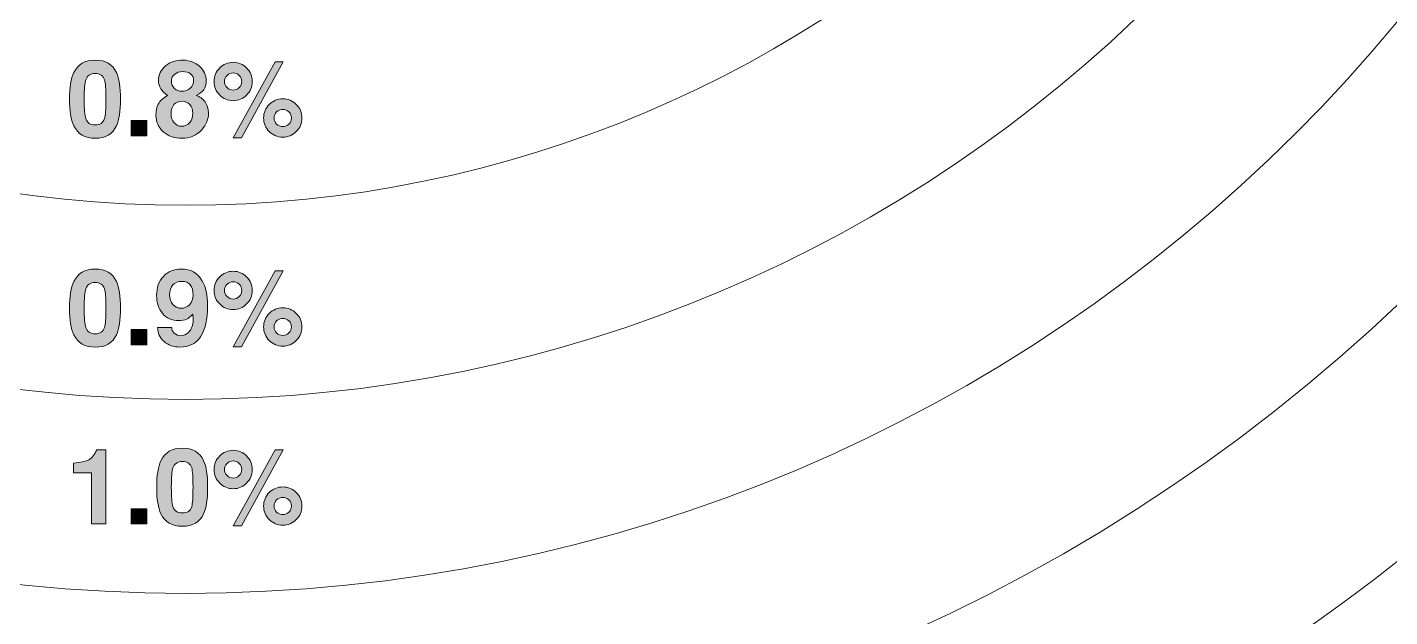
# Model space of a CAD drawing. Header units: inches. Extents: x 0.86 to 4.8, y -4.42 to -0.47.
# Drawn here: x 2.687 to 3.955, y -3.583 to -3.034 of the extents above; entities that cross this region are included whole.
import ezdxf

# ---------------------------------------------------------------- set-up
doc = ezdxf.new("R2010")
doc.units = ezdxf.units.IN
doc.header["$MEASUREMENT"] = 0
doc.layers.add('Layer 1', color=7, linetype='Continuous')

# ---------------------------------------------------------------- blocks, each defined once
blk = doc.blocks.new('block 4')
at = {"layer": 'Layer 1', "lineweight": 0}
for points in [[(4.1143, -2.1002), (4.1143, -2.8072), (3.5412, -3.3804), (2.8341, -3.3804), (2.127, -3.3804), (1.5539, -2.8072), (1.5539, -2.1002)], [(3.9337, -2.1002), (3.9337, -2.7075), (3.4414, -3.1998), (2.8341, -3.1998), (2.2267, -3.1998), (1.7344, -2.7075), (1.7344, -2.1002)]]:
    blk.add_open_spline(points, degree=3, knots=[0, 0, 0, 0, 1, 1, 1, 2, 2, 2, 2], dxfattribs=at)
blk = doc.blocks.new('block 7')
at = {"layer": 'Layer 1', "true_color": 0xed1f24}
h = blk.add_hatch(color=240, dxfattribs=at)
h.dxf.hatch_style = 2
edge = h.paths.add_edge_path()
edge.add_spline(control_points=[(2.7601, -3.4963), (2.7601, -3.4963), (2.7465, -3.4963), (2.7465, -3.4963), (2.7465, -3.4963), (2.7465, -3.4486), (2.7465, -3.4486), (2.7465, -3.4486), (2.73, -3.4486), (2.73, -3.4486), (2.73, -3.4486), (2.73, -3.4398), (2.73, -3.4398), (2.7365, -3.4391), (2.7412, -3.4381), (2.744, -3.4367), (2.7472, -3.4349), (2.7497, -3.4318), (2.7515, -3.4273), (2.7515, -3.4273), (2.7601, -3.4273), (2.7601, -3.4273), (2.7601, -3.4273), (2.7601, -3.4963), (2.7601, -3.4963)], knot_values=[0, 0, 0, 0, 1, 1, 1, 2, 2, 2, 3, 3, 3, 4, 4, 4, 5, 5, 5, 6, 6, 6, 7, 7, 7, 8, 8, 8, 8], degree=3, periodic=1)
h = blk.add_hatch(color=240, dxfattribs=at)
h.dxf.hatch_style = 2
edge = h.paths.add_edge_path()
edge.add_spline(control_points=[(2.8547, -3.4621), (2.8547, -3.4732), (2.8535, -3.4815), (2.851, -3.4868), (2.8474, -3.4946), (2.8408, -3.4985), (2.8312, -3.4985), (2.8216, -3.4985), (2.815, -3.4946), (2.8113, -3.4868), (2.8086, -3.4813), (2.8073, -3.4731), (2.8073, -3.4621), (2.8073, -3.4512), (2.8086, -3.443), (2.8113, -3.4375), (2.815, -3.4297), (2.8216, -3.4258), (2.8312, -3.4258), (2.8408, -3.4258), (2.8474, -3.4297), (2.851, -3.4375), (2.8535, -3.4428), (2.8547, -3.4511), (2.8547, -3.4621)], knot_values=[0, 0, 0, 0, 1, 1, 1, 2, 2, 2, 3, 3, 3, 4, 4, 4, 5, 5, 5, 6, 6, 6, 7, 7, 7, 8, 8, 8, 8], degree=3, periodic=1)
edge = h.paths.add_edge_path()
edge.add_spline(control_points=[(2.8411, -3.4621), (2.8411, -3.4529), (2.8407, -3.4469), (2.8399, -3.4442), (2.8386, -3.4402), (2.8357, -3.4382), (2.8312, -3.4382), (2.8267, -3.4382), (2.8237, -3.4402), (2.8224, -3.4442), (2.8214, -3.4471), (2.8209, -3.4531), (2.8209, -3.4621), (2.8209, -3.4712), (2.8214, -3.4772), (2.8224, -3.4801), (2.8238, -3.4841), (2.8267, -3.4861), (2.8312, -3.4861), (2.8357, -3.4861), (2.8386, -3.4841), (2.8399, -3.4801), (2.8407, -3.4773), (2.8411, -3.4713), (2.8411, -3.4621)], knot_values=[0, 0, 0, 0, 1, 1, 1, 2, 2, 2, 3, 3, 3, 4, 4, 4, 5, 5, 5, 6, 6, 6, 7, 7, 7, 8, 8, 8, 8], degree=3, periodic=1)
h = blk.add_hatch(color=240, dxfattribs=at)
h.dxf.hatch_style = 2
edge = h.paths.add_edge_path()
edge.add_spline(control_points=[(2.8962, -3.4457), (2.8962, -3.4506), (2.8945, -3.4548), (2.891, -3.4583), (2.8876, -3.4618), (2.8834, -3.4635), (2.8785, -3.4635), (2.8735, -3.4635), (2.8693, -3.4618), (2.8659, -3.4583), (2.8624, -3.4548), (2.8607, -3.4506), (2.8607, -3.4457), (2.8607, -3.4407), (2.8624, -3.4365), (2.8659, -3.433), (2.8693, -3.4296), (2.8735, -3.4278), (2.8785, -3.4278), (2.8834, -3.4278), (2.8876, -3.4296), (2.891, -3.433), (2.8945, -3.4365), (2.8962, -3.4407), (2.8962, -3.4457)], knot_values=[0, 0, 0, 0, 1, 1, 1, 2, 2, 2, 3, 3, 3, 4, 4, 4, 5, 5, 5, 6, 6, 6, 7, 7, 7, 8, 8, 8, 8], degree=3, periodic=1)
edge = h.paths.add_edge_path()
edge.add_spline(control_points=[(2.8865, -3.4457), (2.8865, -3.4434), (2.8857, -3.4415), (2.8842, -3.44), (2.8826, -3.4384), (2.8807, -3.4376), (2.8785, -3.4376), (2.8762, -3.4376), (2.8744, -3.4384), (2.8728, -3.44), (2.8712, -3.4415), (2.8704, -3.4434), (2.8704, -3.4457), (2.8704, -3.4479), (2.8712, -3.4497), (2.8728, -3.4513), (2.8744, -3.4529), (2.8762, -3.4537), (2.8785, -3.4537), (2.8807, -3.4537), (2.8826, -3.4529), (2.8842, -3.4513), (2.8857, -3.4497), (2.8865, -3.4479), (2.8865, -3.4457)], knot_values=[0, 0, 0, 0, 1, 1, 1, 2, 2, 2, 3, 3, 3, 4, 4, 4, 5, 5, 5, 6, 6, 6, 7, 7, 7, 8, 8, 8, 8], degree=3, periodic=1)
h.paths.add_polyline_path([(2.925, -3.4274), (2.8861, -3.498), (2.8786, -3.498), (2.9175, -3.4274)])
edge = h.paths.add_edge_path()
edge.add_spline(control_points=[(2.9424, -3.4796), (2.9424, -3.4846), (2.9407, -3.4888), (2.9372, -3.4922), (2.9338, -3.4957), (2.9296, -3.4974), (2.9246, -3.4974), (2.9197, -3.4974), (2.9155, -3.4957), (2.912, -3.4922), (2.9086, -3.4888), (2.9068, -3.4846), (2.9068, -3.4796), (2.9068, -3.4747), (2.9086, -3.4705), (2.912, -3.4671), (2.9155, -3.4636), (2.9197, -3.4619), (2.9246, -3.4619), (2.9296, -3.4619), (2.9338, -3.4636), (2.9372, -3.4671), (2.9407, -3.4705), (2.9424, -3.4747), (2.9424, -3.4796)], knot_values=[0, 0, 0, 0, 1, 1, 1, 2, 2, 2, 3, 3, 3, 4, 4, 4, 5, 5, 5, 6, 6, 6, 7, 7, 7, 8, 8, 8, 8], degree=3, periodic=1)
edge = h.paths.add_edge_path()
edge.add_spline(control_points=[(2.9327, -3.4796), (2.9327, -3.4774), (2.9319, -3.4755), (2.9304, -3.474), (2.9288, -3.4724), (2.9269, -3.4717), (2.9246, -3.4717), (2.9224, -3.4717), (2.9205, -3.4724), (2.9189, -3.474), (2.9174, -3.4755), (2.9166, -3.4774), (2.9166, -3.4796), (2.9166, -3.4818), (2.9174, -3.4837), (2.9189, -3.4853), (2.9205, -3.4868), (2.9224, -3.4876), (2.9246, -3.4876), (2.9269, -3.4876), (2.9288, -3.4868), (2.9304, -3.4853), (2.9319, -3.4837), (2.9327, -3.4818), (2.9327, -3.4796)], knot_values=[0, 0, 0, 0, 1, 1, 1, 2, 2, 2, 3, 3, 3, 4, 4, 4, 5, 5, 5, 6, 6, 6, 7, 7, 7, 8, 8, 8, 8], degree=3, periodic=1)
h = blk.add_hatch(color=240, dxfattribs=at)
h.dxf.hatch_style = 2
h.paths.add_polyline_path([(2.7981, -3.4963), (2.7836, -3.4963), (2.7836, -3.4821), (2.7981, -3.4821)])
at = {"layer": 'Layer 1', "lineweight": 0}
for points in [[(2.925, -3.4274), (2.8861, -3.498), (2.8786, -3.498), (2.9175, -3.4274), (2.925, -3.4274)], [(2.7981, -3.4963), (2.7836, -3.4963), (2.7836, -3.4821), (2.7981, -3.4821), (2.7981, -3.4963)]]:
    blk.add_lwpolyline(points, dxfattribs=at)
for points in [[(2.7601, -3.4963), (2.7601, -3.4963), (2.7465, -3.4963), (2.7465, -3.4963), (2.7465, -3.4963), (2.7465, -3.4486), (2.7465, -3.4486), (2.7465, -3.4486), (2.73, -3.4486), (2.73, -3.4486), (2.73, -3.4486), (2.73, -3.4398), (2.73, -3.4398), (2.7365, -3.4391), (2.7412, -3.4381), (2.744, -3.4367), (2.7472, -3.4349), (2.7497, -3.4318), (2.7515, -3.4273), (2.7515, -3.4273), (2.7601, -3.4273), (2.7601, -3.4273), (2.7601, -3.4273), (2.7601, -3.4963), (2.7601, -3.4963)], [(2.8547, -3.4621), (2.8547, -3.4732), (2.8535, -3.4815), (2.851, -3.4868), (2.8474, -3.4946), (2.8408, -3.4985), (2.8312, -3.4985), (2.8216, -3.4985), (2.815, -3.4946), (2.8113, -3.4868), (2.8086, -3.4813), (2.8073, -3.4731), (2.8073, -3.4621), (2.8073, -3.4512), (2.8086, -3.443), (2.8113, -3.4375), (2.815, -3.4297), (2.8216, -3.4258), (2.8312, -3.4258), (2.8408, -3.4258), (2.8474, -3.4297), (2.851, -3.4375), (2.8535, -3.4428), (2.8547, -3.4511), (2.8547, -3.4621)], [(2.8962, -3.4457), (2.8962, -3.4506), (2.8945, -3.4548), (2.891, -3.4583), (2.8876, -3.4618), (2.8834, -3.4635), (2.8785, -3.4635), (2.8735, -3.4635), (2.8693, -3.4618), (2.8659, -3.4583), (2.8624, -3.4548), (2.8607, -3.4506), (2.8607, -3.4457), (2.8607, -3.4407), (2.8624, -3.4365), (2.8659, -3.433), (2.8693, -3.4296), (2.8735, -3.4278), (2.8785, -3.4278), (2.8834, -3.4278), (2.8876, -3.4296), (2.891, -3.433), (2.8945, -3.4365), (2.8962, -3.4407), (2.8962, -3.4457)], [(2.8411, -3.4621), (2.8411, -3.4529), (2.8407, -3.4469), (2.8399, -3.4442), (2.8386, -3.4402), (2.8357, -3.4382), (2.8312, -3.4382), (2.8267, -3.4382), (2.8237, -3.4402), (2.8224, -3.4442), (2.8214, -3.4471), (2.8209, -3.4531), (2.8209, -3.4621), (2.8209, -3.4712), (2.8214, -3.4772), (2.8224, -3.4801), (2.8238, -3.4841), (2.8267, -3.4861), (2.8312, -3.4861), (2.8357, -3.4861), (2.8386, -3.4841), (2.8399, -3.4801), (2.8407, -3.4773), (2.8411, -3.4713), (2.8411, -3.4621)], [(2.8865, -3.4457), (2.8865, -3.4434), (2.8857, -3.4415), (2.8842, -3.44), (2.8826, -3.4384), (2.8807, -3.4376), (2.8785, -3.4376), (2.8762, -3.4376), (2.8744, -3.4384), (2.8728, -3.44), (2.8712, -3.4415), (2.8704, -3.4434), (2.8704, -3.4457), (2.8704, -3.4479), (2.8712, -3.4497), (2.8728, -3.4513), (2.8744, -3.4529), (2.8762, -3.4537), (2.8785, -3.4537), (2.8807, -3.4537), (2.8826, -3.4529), (2.8842, -3.4513), (2.8857, -3.4497), (2.8865, -3.4479), (2.8865, -3.4457)], [(2.9424, -3.4796), (2.9424, -3.4846), (2.9407, -3.4888), (2.9372, -3.4922), (2.9338, -3.4957), (2.9296, -3.4974), (2.9246, -3.4974), (2.9197, -3.4974), (2.9155, -3.4957), (2.912, -3.4922), (2.9086, -3.4888), (2.9068, -3.4846), (2.9068, -3.4796), (2.9068, -3.4747), (2.9086, -3.4705), (2.912, -3.4671), (2.9155, -3.4636), (2.9197, -3.4619), (2.9246, -3.4619), (2.9296, -3.4619), (2.9338, -3.4636), (2.9372, -3.4671), (2.9407, -3.4705), (2.9424, -3.4747), (2.9424, -3.4796)], [(2.9327, -3.4796), (2.9327, -3.4774), (2.9319, -3.4755), (2.9304, -3.474), (2.9288, -3.4724), (2.9269, -3.4717), (2.9246, -3.4717), (2.9224, -3.4717), (2.9205, -3.4724), (2.9189, -3.474), (2.9174, -3.4755), (2.9166, -3.4774), (2.9166, -3.4796), (2.9166, -3.4818), (2.9174, -3.4837), (2.9189, -3.4853), (2.9205, -3.4868), (2.9224, -3.4876), (2.9246, -3.4876), (2.9269, -3.4876), (2.9288, -3.4868), (2.9304, -3.4853), (2.9319, -3.4837), (2.9327, -3.4818), (2.9327, -3.4796)]]:
    blk.add_open_spline(points, degree=3, knots=[0, 0, 0, 0, 1, 1, 1, 2, 2, 2, 3, 3, 3, 4, 4, 4, 5, 5, 5, 6, 6, 6, 7, 7, 7, 8, 8, 8, 8], dxfattribs=at)
blk = doc.blocks.new('block 8')
at = {"layer": 'Layer 1', "true_color": 0xed1f24}
h = blk.add_hatch(color=240, dxfattribs=at)
h.dxf.hatch_style = 2
edge = h.paths.add_edge_path()
edge.add_spline(control_points=[(2.7736, -3.2955), (2.7736, -3.3066), (2.7724, -3.3148), (2.77, -3.3202), (2.7663, -3.3279), (2.7597, -3.3318), (2.7501, -3.3318), (2.7405, -3.3318), (2.7339, -3.3279), (2.7302, -3.3202), (2.7275, -3.3147), (2.7262, -3.3064), (2.7262, -3.2955), (2.7262, -3.2845), (2.7275, -3.2763), (2.7302, -3.2708), (2.7339, -3.263), (2.7405, -3.2591), (2.7501, -3.2591), (2.7597, -3.2591), (2.7663, -3.263), (2.77, -3.2708), (2.7724, -3.2762), (2.7736, -3.2844), (2.7736, -3.2955)], knot_values=[0, 0, 0, 0, 1, 1, 1, 2, 2, 2, 3, 3, 3, 4, 4, 4, 5, 5, 5, 6, 6, 6, 7, 7, 7, 8, 8, 8, 8], degree=3, periodic=1)
edge = h.paths.add_edge_path()
edge.add_spline(control_points=[(2.76, -3.2955), (2.76, -3.2863), (2.7596, -3.2803), (2.7588, -3.2775), (2.7575, -3.2735), (2.7546, -3.2716), (2.7501, -3.2716), (2.7456, -3.2716), (2.7426, -3.2735), (2.7413, -3.2775), (2.7403, -3.2804), (2.7398, -3.2864), (2.7398, -3.2955), (2.7398, -3.3046), (2.7403, -3.3105), (2.7414, -3.3135), (2.7427, -3.3174), (2.7456, -3.3194), (2.7501, -3.3194), (2.7546, -3.3194), (2.7575, -3.3174), (2.7588, -3.3135), (2.7596, -3.3107), (2.76, -3.3047), (2.76, -3.2955)], knot_values=[0, 0, 0, 0, 1, 1, 1, 2, 2, 2, 3, 3, 3, 4, 4, 4, 5, 5, 5, 6, 6, 6, 7, 7, 7, 8, 8, 8, 8], degree=3, periodic=1)
h = blk.add_hatch(color=240, dxfattribs=at)
h.dxf.hatch_style = 2
edge = h.paths.add_edge_path()
edge.add_spline(control_points=[(2.8546, -3.2932), (2.8546, -3.3189), (2.846, -3.3317), (2.8289, -3.3317), (2.823, -3.3317), (2.8181, -3.33), (2.8141, -3.3265), (2.8102, -3.3231), (2.8082, -3.3187), (2.8081, -3.3135), (2.8081, -3.3135), (2.8213, -3.3135), (2.8213, -3.3135), (2.8212, -3.3154), (2.822, -3.3172), (2.8237, -3.3188), (2.8255, -3.3204), (2.8275, -3.3212), (2.8298, -3.3212), (2.8324, -3.3212), (2.8347, -3.3202), (2.8368, -3.3181), (2.8398, -3.3154), (2.8412, -3.3114), (2.8412, -3.3062), (2.8412, -3.3046), (2.8411, -3.3029), (2.8408, -3.3011), (2.8387, -3.3034), (2.8368, -3.3049), (2.8353, -3.3057), (2.8333, -3.3067), (2.8308, -3.3071), (2.8276, -3.3071), (2.8213, -3.3071), (2.8163, -3.3049), (2.8126, -3.3003), (2.809, -3.296), (2.8072, -3.2904), (2.8072, -3.2836), (2.8072, -3.2763), (2.8093, -3.2704), (2.8136, -3.2659), (2.8179, -3.2614), (2.8234, -3.2591), (2.8301, -3.2591), (2.8388, -3.2591), (2.8452, -3.2626), (2.8494, -3.2696), (2.8529, -3.2755), (2.8546, -3.2834), (2.8546, -3.2932)], knot_values=[0, 0, 0, 0, 1, 1, 1, 2, 2, 2, 3, 3, 3, 4, 4, 4, 5, 5, 5, 6, 6, 6, 7, 7, 7, 8, 8, 8, 9, 9, 9, 10, 10, 10, 11, 11, 11, 12, 12, 12, 13, 13, 13, 14, 14, 14, 15, 15, 15, 16, 16, 16, 17, 17, 17, 17], degree=3, periodic=1)
edge = h.paths.add_edge_path()
edge.add_spline(control_points=[(2.8412, -3.2836), (2.8412, -3.2749), (2.8377, -3.2706), (2.8307, -3.2706), (2.8271, -3.2706), (2.8243, -3.2717), (2.8223, -3.2739), (2.8203, -3.2762), (2.8193, -3.2793), (2.8193, -3.2832), (2.8193, -3.2868), (2.8204, -3.2897), (2.8224, -3.2921), (2.8245, -3.2944), (2.827, -3.2956), (2.8301, -3.2956), (2.8332, -3.2956), (2.8358, -3.2944), (2.838, -3.2921), (2.8401, -3.2897), (2.8412, -3.2869), (2.8412, -3.2836)], knot_values=[0, 0, 0, 0, 1, 1, 1, 2, 2, 2, 3, 3, 3, 4, 4, 4, 5, 5, 5, 6, 6, 6, 7, 7, 7, 7], degree=3, periodic=1)
h = blk.add_hatch(color=240, dxfattribs=at)
h.dxf.hatch_style = 2
edge = h.paths.add_edge_path()
edge.add_spline(control_points=[(2.8962, -3.279), (2.8962, -3.2839), (2.8945, -3.2881), (2.891, -3.2916), (2.8876, -3.2951), (2.8834, -3.2968), (2.8785, -3.2968), (2.8735, -3.2968), (2.8693, -3.2951), (2.8659, -3.2916), (2.8624, -3.2881), (2.8607, -3.2839), (2.8607, -3.279), (2.8607, -3.2741), (2.8624, -3.2698), (2.8659, -3.2664), (2.8693, -3.2629), (2.8735, -3.2612), (2.8785, -3.2612), (2.8834, -3.2612), (2.8876, -3.2629), (2.891, -3.2664), (2.8945, -3.2698), (2.8962, -3.2741), (2.8962, -3.279)], knot_values=[0, 0, 0, 0, 1, 1, 1, 2, 2, 2, 3, 3, 3, 4, 4, 4, 5, 5, 5, 6, 6, 6, 7, 7, 7, 8, 8, 8, 8], degree=3, periodic=1)
edge = h.paths.add_edge_path()
edge.add_spline(control_points=[(2.8865, -3.279), (2.8865, -3.2767), (2.8857, -3.2748), (2.8842, -3.2733), (2.8826, -3.2717), (2.8807, -3.271), (2.8785, -3.271), (2.8762, -3.271), (2.8744, -3.2717), (2.8728, -3.2733), (2.8712, -3.2748), (2.8704, -3.2767), (2.8704, -3.279), (2.8704, -3.2812), (2.8712, -3.2831), (2.8728, -3.2847), (2.8744, -3.2862), (2.8762, -3.287), (2.8785, -3.287), (2.8807, -3.287), (2.8826, -3.2862), (2.8842, -3.2847), (2.8857, -3.2831), (2.8865, -3.2812), (2.8865, -3.279)], knot_values=[0, 0, 0, 0, 1, 1, 1, 2, 2, 2, 3, 3, 3, 4, 4, 4, 5, 5, 5, 6, 6, 6, 7, 7, 7, 8, 8, 8, 8], degree=3, periodic=1)
h.paths.add_polyline_path([(2.925, -3.2608), (2.8861, -3.3314), (2.8786, -3.3314), (2.9175, -3.2608)])
edge = h.paths.add_edge_path()
edge.add_spline(control_points=[(2.9424, -3.313), (2.9424, -3.3179), (2.9407, -3.3221), (2.9372, -3.3256), (2.9338, -3.329), (2.9296, -3.3308), (2.9246, -3.3308), (2.9197, -3.3308), (2.9155, -3.329), (2.912, -3.3256), (2.9086, -3.3221), (2.9068, -3.3179), (2.9068, -3.313), (2.9068, -3.3081), (2.9086, -3.3039), (2.912, -3.3004), (2.9155, -3.2969), (2.9197, -3.2952), (2.9246, -3.2952), (2.9296, -3.2952), (2.9338, -3.2969), (2.9372, -3.3004), (2.9407, -3.3039), (2.9424, -3.3081), (2.9424, -3.313)], knot_values=[0, 0, 0, 0, 1, 1, 1, 2, 2, 2, 3, 3, 3, 4, 4, 4, 5, 5, 5, 6, 6, 6, 7, 7, 7, 8, 8, 8, 8], degree=3, periodic=1)
edge = h.paths.add_edge_path()
edge.add_spline(control_points=[(2.9327, -3.313), (2.9327, -3.3107), (2.9319, -3.3089), (2.9304, -3.3073), (2.9288, -3.3058), (2.9269, -3.305), (2.9246, -3.305), (2.9224, -3.305), (2.9205, -3.3058), (2.9189, -3.3073), (2.9174, -3.3089), (2.9166, -3.3107), (2.9166, -3.313), (2.9166, -3.3152), (2.9174, -3.317), (2.9189, -3.3186), (2.9205, -3.3202), (2.9224, -3.3209), (2.9246, -3.3209), (2.9269, -3.3209), (2.9288, -3.3202), (2.9304, -3.3186), (2.9319, -3.317), (2.9327, -3.3152), (2.9327, -3.313)], knot_values=[0, 0, 0, 0, 1, 1, 1, 2, 2, 2, 3, 3, 3, 4, 4, 4, 5, 5, 5, 6, 6, 6, 7, 7, 7, 8, 8, 8, 8], degree=3, periodic=1)
h = blk.add_hatch(color=240, dxfattribs=at)
h.dxf.hatch_style = 2
h.paths.add_polyline_path([(2.7981, -3.3296), (2.7836, -3.3296), (2.7836, -3.3154), (2.7981, -3.3154)])
at = {"layer": 'Layer 1', "lineweight": 0}
for points in [[(2.925, -3.2608), (2.8861, -3.3314), (2.8786, -3.3314), (2.9175, -3.2608), (2.925, -3.2608)], [(2.7981, -3.3296), (2.7836, -3.3296), (2.7836, -3.3154), (2.7981, -3.3154), (2.7981, -3.3296)]]:
    blk.add_lwpolyline(points, dxfattribs=at)
for points, knots in [([(2.7736, -3.2955), (2.7736, -3.3066), (2.7724, -3.3148), (2.77, -3.3202), (2.7663, -3.3279), (2.7597, -3.3318), (2.7501, -3.3318), (2.7405, -3.3318), (2.7339, -3.3279), (2.7302, -3.3202), (2.7275, -3.3147), (2.7262, -3.3064), (2.7262, -3.2955), (2.7262, -3.2845), (2.7275, -3.2763), (2.7302, -3.2708), (2.7339, -3.263), (2.7405, -3.2591), (2.7501, -3.2591), (2.7597, -3.2591), (2.7663, -3.263), (2.77, -3.2708), (2.7724, -3.2762), (2.7736, -3.2844), (2.7736, -3.2955)], [0, 0, 0, 0, 1, 1, 1, 2, 2, 2, 3, 3, 3, 4, 4, 4, 5, 5, 5, 6, 6, 6, 7, 7, 7, 8, 8, 8, 8]), ([(2.8546, -3.2932), (2.8546, -3.3189), (2.846, -3.3317), (2.8289, -3.3317), (2.823, -3.3317), (2.8181, -3.33), (2.8141, -3.3265), (2.8102, -3.3231), (2.8082, -3.3187), (2.8081, -3.3135), (2.8081, -3.3135), (2.8213, -3.3135), (2.8213, -3.3135), (2.8212, -3.3154), (2.822, -3.3172), (2.8237, -3.3188), (2.8255, -3.3204), (2.8275, -3.3212), (2.8298, -3.3212), (2.8324, -3.3212), (2.8347, -3.3202), (2.8368, -3.3181), (2.8398, -3.3154), (2.8412, -3.3114), (2.8412, -3.3062), (2.8412, -3.3046), (2.8411, -3.3029), (2.8408, -3.3011), (2.8387, -3.3034), (2.8368, -3.3049), (2.8353, -3.3057), (2.8333, -3.3067), (2.8308, -3.3071), (2.8276, -3.3071), (2.8213, -3.3071), (2.8163, -3.3049), (2.8126, -3.3003), (2.809, -3.296), (2.8072, -3.2904), (2.8072, -3.2836), (2.8072, -3.2763), (2.8093, -3.2704), (2.8136, -3.2659), (2.8179, -3.2614), (2.8234, -3.2591), (2.8301, -3.2591), (2.8388, -3.2591), (2.8452, -3.2626), (2.8494, -3.2696), (2.8529, -3.2755), (2.8546, -3.2834), (2.8546, -3.2932)], [0, 0, 0, 0, 1, 1, 1, 2, 2, 2, 3, 3, 3, 4, 4, 4, 5, 5, 5, 6, 6, 6, 7, 7, 7, 8, 8, 8, 9, 9, 9, 10, 10, 10, 11, 11, 11, 12, 12, 12, 13, 13, 13, 14, 14, 14, 15, 15, 15, 16, 16, 16, 17, 17, 17, 17]), ([(2.8412, -3.2836), (2.8412, -3.2749), (2.8377, -3.2706), (2.8307, -3.2706), (2.8271, -3.2706), (2.8243, -3.2717), (2.8223, -3.2739), (2.8203, -3.2762), (2.8193, -3.2793), (2.8193, -3.2832), (2.8193, -3.2868), (2.8204, -3.2897), (2.8224, -3.2921), (2.8245, -3.2944), (2.827, -3.2956), (2.8301, -3.2956), (2.8332, -3.2956), (2.8358, -3.2944), (2.838, -3.2921), (2.8401, -3.2897), (2.8412, -3.2869), (2.8412, -3.2836)], [0, 0, 0, 0, 1, 1, 1, 2, 2, 2, 3, 3, 3, 4, 4, 4, 5, 5, 5, 6, 6, 6, 7, 7, 7, 7]), ([(2.8962, -3.279), (2.8962, -3.2839), (2.8945, -3.2881), (2.891, -3.2916), (2.8876, -3.2951), (2.8834, -3.2968), (2.8785, -3.2968), (2.8735, -3.2968), (2.8693, -3.2951), (2.8659, -3.2916), (2.8624, -3.2881), (2.8607, -3.2839), (2.8607, -3.279), (2.8607, -3.2741), (2.8624, -3.2698), (2.8659, -3.2664), (2.8693, -3.2629), (2.8735, -3.2612), (2.8785, -3.2612), (2.8834, -3.2612), (2.8876, -3.2629), (2.891, -3.2664), (2.8945, -3.2698), (2.8962, -3.2741), (2.8962, -3.279)], [0, 0, 0, 0, 1, 1, 1, 2, 2, 2, 3, 3, 3, 4, 4, 4, 5, 5, 5, 6, 6, 6, 7, 7, 7, 8, 8, 8, 8]), ([(2.8865, -3.279), (2.8865, -3.2767), (2.8857, -3.2748), (2.8842, -3.2733), (2.8826, -3.2717), (2.8807, -3.271), (2.8785, -3.271), (2.8762, -3.271), (2.8744, -3.2717), (2.8728, -3.2733), (2.8712, -3.2748), (2.8704, -3.2767), (2.8704, -3.279), (2.8704, -3.2812), (2.8712, -3.2831), (2.8728, -3.2847), (2.8744, -3.2862), (2.8762, -3.287), (2.8785, -3.287), (2.8807, -3.287), (2.8826, -3.2862), (2.8842, -3.2847), (2.8857, -3.2831), (2.8865, -3.2812), (2.8865, -3.279)], [0, 0, 0, 0, 1, 1, 1, 2, 2, 2, 3, 3, 3, 4, 4, 4, 5, 5, 5, 6, 6, 6, 7, 7, 7, 8, 8, 8, 8]), ([(2.76, -3.2955), (2.76, -3.2863), (2.7596, -3.2803), (2.7588, -3.2775), (2.7575, -3.2735), (2.7546, -3.2716), (2.7501, -3.2716), (2.7456, -3.2716), (2.7426, -3.2735), (2.7413, -3.2775), (2.7403, -3.2804), (2.7398, -3.2864), (2.7398, -3.2955), (2.7398, -3.3046), (2.7403, -3.3105), (2.7414, -3.3135), (2.7427, -3.3174), (2.7456, -3.3194), (2.7501, -3.3194), (2.7546, -3.3194), (2.7575, -3.3174), (2.7588, -3.3135), (2.7596, -3.3107), (2.76, -3.3047), (2.76, -3.2955)], [0, 0, 0, 0, 1, 1, 1, 2, 2, 2, 3, 3, 3, 4, 4, 4, 5, 5, 5, 6, 6, 6, 7, 7, 7, 8, 8, 8, 8]), ([(2.9424, -3.313), (2.9424, -3.3179), (2.9407, -3.3221), (2.9372, -3.3256), (2.9338, -3.329), (2.9296, -3.3308), (2.9246, -3.3308), (2.9197, -3.3308), (2.9155, -3.329), (2.912, -3.3256), (2.9086, -3.3221), (2.9068, -3.3179), (2.9068, -3.313), (2.9068, -3.3081), (2.9086, -3.3039), (2.912, -3.3004), (2.9155, -3.2969), (2.9197, -3.2952), (2.9246, -3.2952), (2.9296, -3.2952), (2.9338, -3.2969), (2.9372, -3.3004), (2.9407, -3.3039), (2.9424, -3.3081), (2.9424, -3.313)], [0, 0, 0, 0, 1, 1, 1, 2, 2, 2, 3, 3, 3, 4, 4, 4, 5, 5, 5, 6, 6, 6, 7, 7, 7, 8, 8, 8, 8]), ([(2.9327, -3.313), (2.9327, -3.3107), (2.9319, -3.3089), (2.9304, -3.3073), (2.9288, -3.3058), (2.9269, -3.305), (2.9246, -3.305), (2.9224, -3.305), (2.9205, -3.3058), (2.9189, -3.3073), (2.9174, -3.3089), (2.9166, -3.3107), (2.9166, -3.313), (2.9166, -3.3152), (2.9174, -3.317), (2.9189, -3.3186), (2.9205, -3.3202), (2.9224, -3.3209), (2.9246, -3.3209), (2.9269, -3.3209), (2.9288, -3.3202), (2.9304, -3.3186), (2.9319, -3.317), (2.9327, -3.3152), (2.9327, -3.313)], [0, 0, 0, 0, 1, 1, 1, 2, 2, 2, 3, 3, 3, 4, 4, 4, 5, 5, 5, 6, 6, 6, 7, 7, 7, 8, 8, 8, 8])]:
    blk.add_open_spline(points, degree=3, knots=knots, dxfattribs=at)
blk = doc.blocks.new('block 9')
at = {"layer": 'Layer 1', "true_color": 0xed1f24}
h = blk.add_hatch(color=240, dxfattribs=at)
h.dxf.hatch_style = 2
edge = h.paths.add_edge_path()
edge.add_spline(control_points=[(2.7736, -3.101), (2.7736, -3.1121), (2.7724, -3.1203), (2.77, -3.1257), (2.7663, -3.1335), (2.7597, -3.1374), (2.7501, -3.1374), (2.7405, -3.1374), (2.7339, -3.1335), (2.7302, -3.1257), (2.7275, -3.1202), (2.7262, -3.112), (2.7262, -3.101), (2.7262, -3.0901), (2.7275, -3.0818), (2.7302, -3.0763), (2.7339, -3.0686), (2.7405, -3.0647), (2.7501, -3.0647), (2.7597, -3.0647), (2.7663, -3.0686), (2.77, -3.0763), (2.7724, -3.0817), (2.7736, -3.09), (2.7736, -3.101)], knot_values=[0, 0, 0, 0, 1, 1, 1, 2, 2, 2, 3, 3, 3, 4, 4, 4, 5, 5, 5, 6, 6, 6, 7, 7, 7, 8, 8, 8, 8], degree=3, periodic=1)
edge = h.paths.add_edge_path()
edge.add_spline(control_points=[(2.76, -3.101), (2.76, -3.0918), (2.7596, -3.0858), (2.7588, -3.083), (2.7575, -3.0791), (2.7546, -3.0771), (2.7501, -3.0771), (2.7456, -3.0771), (2.7426, -3.0791), (2.7413, -3.083), (2.7403, -3.086), (2.7398, -3.092), (2.7398, -3.101), (2.7398, -3.1101), (2.7403, -3.1161), (2.7414, -3.119), (2.7427, -3.123), (2.7456, -3.125), (2.7501, -3.125), (2.7546, -3.125), (2.7575, -3.123), (2.7588, -3.119), (2.7596, -3.1162), (2.76, -3.1102), (2.76, -3.101)], knot_values=[0, 0, 0, 0, 1, 1, 1, 2, 2, 2, 3, 3, 3, 4, 4, 4, 5, 5, 5, 6, 6, 6, 7, 7, 7, 8, 8, 8, 8], degree=3, periodic=1)
h = blk.add_hatch(color=240, dxfattribs=at)
h.dxf.hatch_style = 2
edge = h.paths.add_edge_path()
edge.add_spline(control_points=[(2.8555, -3.1136), (2.8555, -3.1196), (2.8534, -3.1249), (2.8492, -3.1295), (2.8445, -3.1348), (2.8383, -3.1374), (2.8306, -3.1374), (2.8237, -3.1374), (2.8179, -3.1354), (2.8134, -3.1313), (2.8089, -3.1273), (2.8066, -3.1221), (2.8066, -3.1158), (2.8066, -3.1117), (2.8073, -3.1082), (2.8088, -3.1055), (2.8105, -3.1025), (2.8133, -3.0999), (2.8173, -3.0975), (2.8118, -3.0937), (2.809, -3.0892), (2.809, -3.084), (2.809, -3.0784), (2.8112, -3.0737), (2.8156, -3.07), (2.8199, -3.0662), (2.8254, -3.0645), (2.832, -3.0647), (2.8381, -3.0649), (2.8432, -3.0668), (2.8473, -3.0705), (2.8513, -3.0741), (2.8534, -3.0787), (2.8534, -3.0842), (2.8534, -3.0905), (2.8503, -3.0949), (2.844, -3.0975), (2.8474, -3.0985), (2.8502, -3.1005), (2.8523, -3.1035), (2.8544, -3.1065), (2.8555, -3.1099), (2.8555, -3.1136)], knot_values=[0, 0, 0, 0, 1, 1, 1, 2, 2, 2, 3, 3, 3, 4, 4, 4, 5, 5, 5, 6, 6, 6, 7, 7, 7, 8, 8, 8, 9, 9, 9, 10, 10, 10, 11, 11, 11, 12, 12, 12, 13, 13, 13, 14, 14, 14, 14], degree=3, periodic=1)
edge = h.paths.add_edge_path()
edge.add_spline(control_points=[(2.8409, -3.1141), (2.8409, -3.1108), (2.84, -3.1082), (2.8381, -3.1061), (2.8362, -3.104), (2.8338, -3.103), (2.8309, -3.103), (2.8277, -3.103), (2.8252, -3.104), (2.8234, -3.1061), (2.8216, -3.1082), (2.8207, -3.111), (2.8207, -3.1145), (2.8207, -3.118), (2.8216, -3.1208), (2.8235, -3.123), (2.8254, -3.1251), (2.8277, -3.1262), (2.8303, -3.1262), (2.8336, -3.1262), (2.8362, -3.125), (2.8381, -3.1227), (2.84, -3.1204), (2.8409, -3.1175), (2.8409, -3.1141)], knot_values=[0, 0, 0, 0, 1, 1, 1, 2, 2, 2, 3, 3, 3, 4, 4, 4, 5, 5, 5, 6, 6, 6, 7, 7, 7, 8, 8, 8, 8], degree=3, periodic=1)
edge = h.paths.add_edge_path()
edge.add_spline(control_points=[(2.8417, -3.0834), (2.8417, -3.0808), (2.8408, -3.0789), (2.8389, -3.0775), (2.837, -3.0761), (2.8345, -3.0754), (2.8314, -3.0754), (2.8285, -3.0754), (2.8261, -3.0762), (2.8241, -3.0778), (2.822, -3.0795), (2.821, -3.0816), (2.821, -3.084), (2.821, -3.0868), (2.8219, -3.0891), (2.8238, -3.091), (2.8257, -3.0928), (2.8281, -3.0937), (2.8309, -3.0937), (2.8338, -3.0937), (2.8364, -3.0927), (2.8385, -3.0907), (2.8406, -3.0886), (2.8417, -3.0862), (2.8417, -3.0834)], knot_values=[0, 0, 0, 0, 1, 1, 1, 2, 2, 2, 3, 3, 3, 4, 4, 4, 5, 5, 5, 6, 6, 6, 7, 7, 7, 8, 8, 8, 8], degree=3, periodic=1)
h = blk.add_hatch(color=240, dxfattribs=at)
h.dxf.hatch_style = 2
edge = h.paths.add_edge_path()
edge.add_spline(control_points=[(2.8962, -3.0846), (2.8962, -3.0895), (2.8945, -3.0937), (2.891, -3.0972), (2.8876, -3.1007), (2.8834, -3.1024), (2.8785, -3.1024), (2.8735, -3.1024), (2.8693, -3.1007), (2.8659, -3.0972), (2.8624, -3.0937), (2.8607, -3.0895), (2.8607, -3.0846), (2.8607, -3.0796), (2.8624, -3.0754), (2.8659, -3.0719), (2.8693, -3.0685), (2.8735, -3.0667), (2.8785, -3.0667), (2.8834, -3.0667), (2.8876, -3.0685), (2.891, -3.0719), (2.8945, -3.0754), (2.8962, -3.0796), (2.8962, -3.0846)], knot_values=[0, 0, 0, 0, 1, 1, 1, 2, 2, 2, 3, 3, 3, 4, 4, 4, 5, 5, 5, 6, 6, 6, 7, 7, 7, 8, 8, 8, 8], degree=3, periodic=1)
edge = h.paths.add_edge_path()
edge.add_spline(control_points=[(2.8865, -3.0846), (2.8865, -3.0823), (2.8857, -3.0804), (2.8842, -3.0789), (2.8826, -3.0773), (2.8807, -3.0765), (2.8785, -3.0765), (2.8762, -3.0765), (2.8744, -3.0773), (2.8728, -3.0789), (2.8712, -3.0804), (2.8704, -3.0823), (2.8704, -3.0846), (2.8704, -3.0867), (2.8712, -3.0886), (2.8728, -3.0902), (2.8744, -3.0918), (2.8762, -3.0926), (2.8785, -3.0926), (2.8807, -3.0926), (2.8826, -3.0918), (2.8842, -3.0902), (2.8857, -3.0886), (2.8865, -3.0867), (2.8865, -3.0846)], knot_values=[0, 0, 0, 0, 1, 1, 1, 2, 2, 2, 3, 3, 3, 4, 4, 4, 5, 5, 5, 6, 6, 6, 7, 7, 7, 8, 8, 8, 8], degree=3, periodic=1)
h.paths.add_polyline_path([(2.925, -3.0663), (2.8861, -3.1369), (2.8786, -3.1369), (2.9175, -3.0663)])
edge = h.paths.add_edge_path()
edge.add_spline(control_points=[(2.9424, -3.1185), (2.9424, -3.1235), (2.9407, -3.1277), (2.9372, -3.1311), (2.9338, -3.1346), (2.9296, -3.1363), (2.9246, -3.1363), (2.9197, -3.1363), (2.9155, -3.1346), (2.912, -3.1311), (2.9086, -3.1277), (2.9068, -3.1235), (2.9068, -3.1185), (2.9068, -3.1136), (2.9086, -3.1094), (2.912, -3.1059), (2.9155, -3.1025), (2.9197, -3.1007), (2.9246, -3.1007), (2.9296, -3.1007), (2.9338, -3.1025), (2.9372, -3.1059), (2.9407, -3.1094), (2.9424, -3.1136), (2.9424, -3.1185)], knot_values=[0, 0, 0, 0, 1, 1, 1, 2, 2, 2, 3, 3, 3, 4, 4, 4, 5, 5, 5, 6, 6, 6, 7, 7, 7, 8, 8, 8, 8], degree=3, periodic=1)
edge = h.paths.add_edge_path()
edge.add_spline(control_points=[(2.9327, -3.1185), (2.9327, -3.1163), (2.9319, -3.1144), (2.9304, -3.1129), (2.9288, -3.1113), (2.9269, -3.1106), (2.9246, -3.1106), (2.9224, -3.1106), (2.9205, -3.1113), (2.9189, -3.1129), (2.9174, -3.1144), (2.9166, -3.1163), (2.9166, -3.1185), (2.9166, -3.1207), (2.9174, -3.1226), (2.9189, -3.1242), (2.9205, -3.1257), (2.9224, -3.1265), (2.9246, -3.1265), (2.9269, -3.1265), (2.9288, -3.1257), (2.9304, -3.1242), (2.9319, -3.1226), (2.9327, -3.1207), (2.9327, -3.1185)], knot_values=[0, 0, 0, 0, 1, 1, 1, 2, 2, 2, 3, 3, 3, 4, 4, 4, 5, 5, 5, 6, 6, 6, 7, 7, 7, 8, 8, 8, 8], degree=3, periodic=1)
h = blk.add_hatch(color=240, dxfattribs=at)
h.dxf.hatch_style = 2
h.paths.add_polyline_path([(2.7981, -3.1352), (2.7836, -3.1352), (2.7836, -3.121), (2.7981, -3.121)])
at = {"layer": 'Layer 1', "lineweight": 0}
for points in [[(2.925, -3.0663), (2.8861, -3.1369), (2.8786, -3.1369), (2.9175, -3.0663), (2.925, -3.0663)], [(2.7981, -3.1352), (2.7836, -3.1352), (2.7836, -3.121), (2.7981, -3.121), (2.7981, -3.1352)]]:
    blk.add_lwpolyline(points, dxfattribs=at)
for points, knots in [([(2.7736, -3.101), (2.7736, -3.1121), (2.7724, -3.1203), (2.77, -3.1257), (2.7663, -3.1335), (2.7597, -3.1374), (2.7501, -3.1374), (2.7405, -3.1374), (2.7339, -3.1335), (2.7302, -3.1257), (2.7275, -3.1202), (2.7262, -3.112), (2.7262, -3.101), (2.7262, -3.0901), (2.7275, -3.0818), (2.7302, -3.0763), (2.7339, -3.0686), (2.7405, -3.0647), (2.7501, -3.0647), (2.7597, -3.0647), (2.7663, -3.0686), (2.77, -3.0763), (2.7724, -3.0817), (2.7736, -3.09), (2.7736, -3.101)], [0, 0, 0, 0, 1, 1, 1, 2, 2, 2, 3, 3, 3, 4, 4, 4, 5, 5, 5, 6, 6, 6, 7, 7, 7, 8, 8, 8, 8]), ([(2.8555, -3.1136), (2.8555, -3.1196), (2.8534, -3.1249), (2.8492, -3.1295), (2.8445, -3.1348), (2.8383, -3.1374), (2.8306, -3.1374), (2.8237, -3.1374), (2.8179, -3.1354), (2.8134, -3.1313), (2.8089, -3.1273), (2.8066, -3.1221), (2.8066, -3.1158), (2.8066, -3.1117), (2.8073, -3.1082), (2.8088, -3.1055), (2.8105, -3.1025), (2.8133, -3.0999), (2.8173, -3.0975), (2.8118, -3.0937), (2.809, -3.0892), (2.809, -3.084), (2.809, -3.0784), (2.8112, -3.0737), (2.8156, -3.07), (2.8199, -3.0662), (2.8254, -3.0645), (2.832, -3.0647), (2.8381, -3.0649), (2.8432, -3.0668), (2.8473, -3.0705), (2.8513, -3.0741), (2.8534, -3.0787), (2.8534, -3.0842), (2.8534, -3.0905), (2.8503, -3.0949), (2.844, -3.0975), (2.8474, -3.0985), (2.8502, -3.1005), (2.8523, -3.1035), (2.8544, -3.1065), (2.8555, -3.1099), (2.8555, -3.1136)], [0, 0, 0, 0, 1, 1, 1, 2, 2, 2, 3, 3, 3, 4, 4, 4, 5, 5, 5, 6, 6, 6, 7, 7, 7, 8, 8, 8, 9, 9, 9, 10, 10, 10, 11, 11, 11, 12, 12, 12, 13, 13, 13, 14, 14, 14, 14]), ([(2.8962, -3.0846), (2.8962, -3.0895), (2.8945, -3.0937), (2.891, -3.0972), (2.8876, -3.1007), (2.8834, -3.1024), (2.8785, -3.1024), (2.8735, -3.1024), (2.8693, -3.1007), (2.8659, -3.0972), (2.8624, -3.0937), (2.8607, -3.0895), (2.8607, -3.0846), (2.8607, -3.0796), (2.8624, -3.0754), (2.8659, -3.0719), (2.8693, -3.0685), (2.8735, -3.0667), (2.8785, -3.0667), (2.8834, -3.0667), (2.8876, -3.0685), (2.891, -3.0719), (2.8945, -3.0754), (2.8962, -3.0796), (2.8962, -3.0846)], [0, 0, 0, 0, 1, 1, 1, 2, 2, 2, 3, 3, 3, 4, 4, 4, 5, 5, 5, 6, 6, 6, 7, 7, 7, 8, 8, 8, 8]), ([(2.76, -3.101), (2.76, -3.0918), (2.7596, -3.0858), (2.7588, -3.083), (2.7575, -3.0791), (2.7546, -3.0771), (2.7501, -3.0771), (2.7456, -3.0771), (2.7426, -3.0791), (2.7413, -3.083), (2.7403, -3.086), (2.7398, -3.092), (2.7398, -3.101), (2.7398, -3.1101), (2.7403, -3.1161), (2.7414, -3.119), (2.7427, -3.123), (2.7456, -3.125), (2.7501, -3.125), (2.7546, -3.125), (2.7575, -3.123), (2.7588, -3.119), (2.7596, -3.1162), (2.76, -3.1102), (2.76, -3.101)], [0, 0, 0, 0, 1, 1, 1, 2, 2, 2, 3, 3, 3, 4, 4, 4, 5, 5, 5, 6, 6, 6, 7, 7, 7, 8, 8, 8, 8]), ([(2.8417, -3.0834), (2.8417, -3.0808), (2.8408, -3.0789), (2.8389, -3.0775), (2.837, -3.0761), (2.8345, -3.0754), (2.8314, -3.0754), (2.8285, -3.0754), (2.8261, -3.0762), (2.8241, -3.0778), (2.822, -3.0795), (2.821, -3.0816), (2.821, -3.084), (2.821, -3.0868), (2.8219, -3.0891), (2.8238, -3.091), (2.8257, -3.0928), (2.8281, -3.0937), (2.8309, -3.0937), (2.8338, -3.0937), (2.8364, -3.0927), (2.8385, -3.0907), (2.8406, -3.0886), (2.8417, -3.0862), (2.8417, -3.0834)], [0, 0, 0, 0, 1, 1, 1, 2, 2, 2, 3, 3, 3, 4, 4, 4, 5, 5, 5, 6, 6, 6, 7, 7, 7, 8, 8, 8, 8]), ([(2.8865, -3.0846), (2.8865, -3.0823), (2.8857, -3.0804), (2.8842, -3.0789), (2.8826, -3.0773), (2.8807, -3.0765), (2.8785, -3.0765), (2.8762, -3.0765), (2.8744, -3.0773), (2.8728, -3.0789), (2.8712, -3.0804), (2.8704, -3.0823), (2.8704, -3.0846), (2.8704, -3.0867), (2.8712, -3.0886), (2.8728, -3.0902), (2.8744, -3.0918), (2.8762, -3.0926), (2.8785, -3.0926), (2.8807, -3.0926), (2.8826, -3.0918), (2.8842, -3.0902), (2.8857, -3.0886), (2.8865, -3.0867), (2.8865, -3.0846)], [0, 0, 0, 0, 1, 1, 1, 2, 2, 2, 3, 3, 3, 4, 4, 4, 5, 5, 5, 6, 6, 6, 7, 7, 7, 8, 8, 8, 8]), ([(2.8409, -3.1141), (2.8409, -3.1108), (2.84, -3.1082), (2.8381, -3.1061), (2.8362, -3.104), (2.8338, -3.103), (2.8309, -3.103), (2.8277, -3.103), (2.8252, -3.104), (2.8234, -3.1061), (2.8216, -3.1082), (2.8207, -3.111), (2.8207, -3.1145), (2.8207, -3.118), (2.8216, -3.1208), (2.8235, -3.123), (2.8254, -3.1251), (2.8277, -3.1262), (2.8303, -3.1262), (2.8336, -3.1262), (2.8362, -3.125), (2.8381, -3.1227), (2.84, -3.1204), (2.8409, -3.1175), (2.8409, -3.1141)], [0, 0, 0, 0, 1, 1, 1, 2, 2, 2, 3, 3, 3, 4, 4, 4, 5, 5, 5, 6, 6, 6, 7, 7, 7, 8, 8, 8, 8]), ([(2.9424, -3.1185), (2.9424, -3.1235), (2.9407, -3.1277), (2.9372, -3.1311), (2.9338, -3.1346), (2.9296, -3.1363), (2.9246, -3.1363), (2.9197, -3.1363), (2.9155, -3.1346), (2.912, -3.1311), (2.9086, -3.1277), (2.9068, -3.1235), (2.9068, -3.1185), (2.9068, -3.1136), (2.9086, -3.1094), (2.912, -3.1059), (2.9155, -3.1025), (2.9197, -3.1007), (2.9246, -3.1007), (2.9296, -3.1007), (2.9338, -3.1025), (2.9372, -3.1059), (2.9407, -3.1094), (2.9424, -3.1136), (2.9424, -3.1185)], [0, 0, 0, 0, 1, 1, 1, 2, 2, 2, 3, 3, 3, 4, 4, 4, 5, 5, 5, 6, 6, 6, 7, 7, 7, 8, 8, 8, 8]), ([(2.9327, -3.1185), (2.9327, -3.1163), (2.9319, -3.1144), (2.9304, -3.1129), (2.9288, -3.1113), (2.9269, -3.1106), (2.9246, -3.1106), (2.9224, -3.1106), (2.9205, -3.1113), (2.9189, -3.1129), (2.9174, -3.1144), (2.9166, -3.1163), (2.9166, -3.1185), (2.9166, -3.1207), (2.9174, -3.1226), (2.9189, -3.1242), (2.9205, -3.1257), (2.9224, -3.1265), (2.9246, -3.1265), (2.9269, -3.1265), (2.9288, -3.1257), (2.9304, -3.1242), (2.9319, -3.1226), (2.9327, -3.1207), (2.9327, -3.1185)], [0, 0, 0, 0, 1, 1, 1, 2, 2, 2, 3, 3, 3, 4, 4, 4, 5, 5, 5, 6, 6, 6, 7, 7, 7, 8, 8, 8, 8])]:
    blk.add_open_spline(points, degree=3, knots=knots, dxfattribs=at)

msp = doc.modelspace()

# ---------------------------------------------------------------- linework, layer by layer
at = {"layer": 'Layer 1', "color": 175, "lineweight": 5, "true_color": 0x3852a4}
msp.add_open_spline([(4.6559, -2.1002), (4.6559, -3.1064), (3.8404, -3.9221), (2.8341, -3.9221), (1.8278, -3.9221), (1.0122, -3.1064), (1.0122, -2.1002)], degree=3, knots=[0, 0, 0, 0, 1, 1, 1, 2, 2, 2, 2], dxfattribs=at)
at = {"layer": 'Layer 1', "color": 2, "lineweight": 5, "true_color": 0xf6eb13}
msp.add_open_spline([(4.4754, -2.1002), (4.4754, -3.0066), (3.7406, -3.7415), (2.8341, -3.7415), (1.9275, -3.7415), (1.1928, -3.0066), (1.1928, -2.1002)], degree=3, knots=[0, 0, 0, 0, 1, 1, 1, 2, 2, 2, 2], dxfattribs=at)
at = {"layer": 'Layer 1', "color": 93, "lineweight": 5, "true_color": 0x69bd45}
msp.add_open_spline([(4.2948, -2.1002), (4.2948, -2.9069), (3.6409, -3.5609), (2.8341, -3.5609), (2.0272, -3.5609), (1.3733, -2.9069), (1.3733, -2.1002)], degree=3, knots=[0, 0, 0, 0, 1, 1, 1, 2, 2, 2, 2], dxfattribs=at)

# ---------------------------------------------------------------- block references
at = {"layer": 'Layer 1'}
for name in ['block 4', 'block 9', 'block 8', 'block 7']:
    msp.add_blockref(name, (0, 0), dxfattribs=at)

doc.saveas('drawing.dxf')
